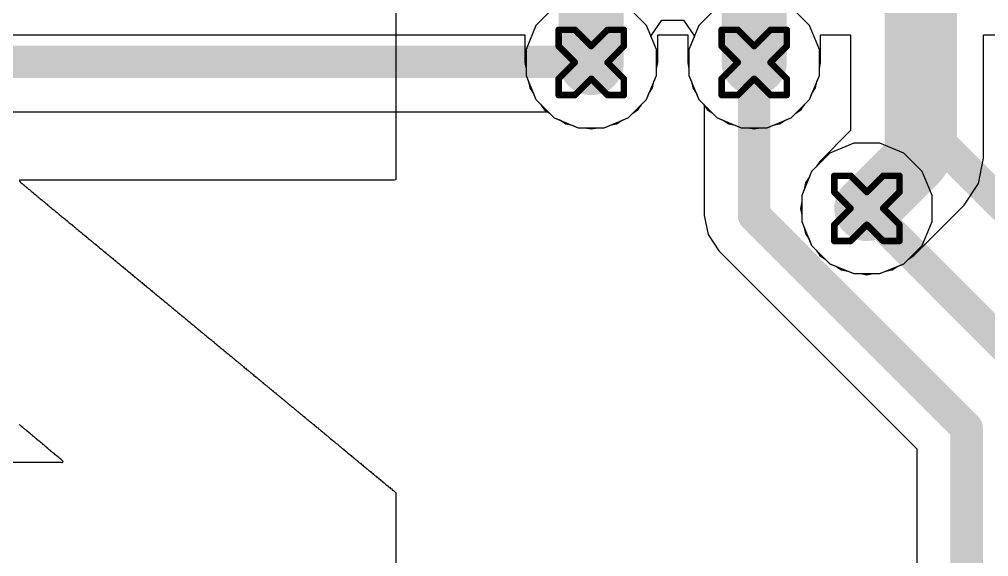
# Model space of a CAD drawing. Header units: inches. Extents: x -13 to 366, y -4 to 120.
# Drawn here: x 18.91 to 26.47, y 31.77 to 35.95 of the extents above; entities that cross this region are included whole.
import ezdxf

# ---------------------------------------------------------------- set-up
doc = ezdxf.new("R2010")
doc.units = ezdxf.units.IN
for name, color, linetype in [('Bottom Layer', 5, 'Continuous'), ('Bottom Overlay', 54, 'Continuous'), ('Drill Drawing', 1, 'Continuous'), ('GND', 16, 'Continuous'), ('POWER', 76, 'Continuous'), ('Top Layer', 1, 'Continuous'), ('Via Holes', 16, 'Continuous')]:
    doc.layers.add(name, color=color, linetype=linetype)

msp = doc.modelspace()

# ---------------------------------------------------------------- hatches: boundary and pattern name
at = {"layer": 'Bottom Layer'}
h = msp.add_hatch(color=5, dxfattribs=at)
edge = h.paths.add_edge_path()
edge.add_arc((23.368, 35.6171), 0.254, 0, 360)
h = msp.add_hatch(color=5, dxfattribs=at)
edge = h.paths.add_edge_path()
edge.add_arc((24.638, 35.6171), 0.254, 0, 360)
h = msp.add_hatch(color=5, dxfattribs=at)
edge = h.paths.add_edge_path()
edge.add_arc((25.5163, 34.4808), 0.254, 0, 360)
at = {"layer": 'GND'}
h = msp.add_hatch(color=16, dxfattribs=at)
edge = h.paths.add_edge_path()
edge.add_arc((23.368, 35.6171), 0.254, 0, 360)
h = msp.add_hatch(color=16, dxfattribs=at)
edge = h.paths.add_edge_path()
edge.add_arc((24.638, 35.6171), 0.254, 0, 360)
h = msp.add_hatch(color=16, dxfattribs=at)
edge = h.paths.add_edge_path()
edge.add_arc((25.5163, 34.4808), 0.254, 0, 360)
at = {"layer": 'POWER'}
h = msp.add_hatch(color=76, dxfattribs=at)
edge = h.paths.add_edge_path()
edge.add_arc((23.368, 35.6171), 0.254, 0, 360)
h = msp.add_hatch(color=76, dxfattribs=at)
edge = h.paths.add_edge_path()
edge.add_arc((24.638, 35.6171), 0.254, 0, 360)
h = msp.add_hatch(color=76, dxfattribs=at)
edge = h.paths.add_edge_path()
edge.add_arc((25.5163, 34.4808), 0.254, 0, 360)
at = {"layer": 'Top Layer'}
h = msp.add_hatch(color=1, dxfattribs=at)
edge = h.paths.add_edge_path()
edge.add_arc((23.368, 35.6171), 0.254, 0, 360)
h = msp.add_hatch(color=1, dxfattribs=at)
edge = h.paths.add_edge_path()
edge.add_arc((24.638, 35.6171), 0.254, 0, 360)
h = msp.add_hatch(color=1, dxfattribs=at)
edge = h.paths.add_edge_path()
edge.add_arc((25.5163, 34.4808), 0.254, 0, 360)
at = {"layer": 'Via Holes'}
h = msp.add_hatch(color=7, dxfattribs=at)
edge = h.paths.add_edge_path()
edge.add_arc((23.368, 35.6171), 0.127, 0, 360)
h = msp.add_hatch(color=7, dxfattribs=at)
edge = h.paths.add_edge_path()
edge.add_arc((24.638, 35.6171), 0.127, 0, 360)
h = msp.add_hatch(color=7, dxfattribs=at)
edge = h.paths.add_edge_path()
edge.add_arc((25.5163, 34.4808), 0.127, 0, 360)

# ---------------------------------------------------------------- linework, layer by layer
at = {"layer": 'Bottom Layer'}
for p, q in [((23.8336, 35.8205), (23.9185, 35.9475)), ((23.9185, 35.9475), (24.0875, 35.9475)), ((24.0875, 35.9475), (24.1724, 35.8205)), ((23.876, 35.7182), (23.8336, 35.8205)), ((24.1724, 35.8205), (24.13, 35.7182)), ((23.876, 35.5161), (23.876, 35.7182)), ((24.13, 35.7182), (24.13, 35.5161)), ((23.7987, 35.3294), (23.876, 35.5161)), ((24.13, 35.5161), (24.2073, 35.3294)), ((23.6558, 35.1865), (23.7987, 35.3294)), ((24.2073, 35.3294), (24.2495, 35.2872)), ((24.2495, 35.2872), (24.2495, 34.4255)), ((18.0668, 35.2335), (23.0332, 35.2335)), ((23.0332, 35.2335), (23.0802, 35.1865)), ((23.0802, 35.1865), (23.267, 35.1091)), ((23.469, 35.1091), (23.6558, 35.1865)), ((23.267, 35.1091), (23.469, 35.1091)), ((24.2495, 34.4255), (24.2791, 34.2769)), ((24.2791, 34.2769), (24.3633, 34.1508)), ((24.3633, 34.1508), (25.9056, 32.6085)), ((25.9056, 32.6085), (25.9056, 26.3985))]:
    msp.add_line(p, q, dxfattribs=at)
at = {"layer": 'Bottom Layer', "const_width": 0.254}
for points in [[(26.0924, 34.9859), (26.0924, 36.084)], [(17.9059, 35.622), (23.3631, 35.622)], [(23.3631, 35.622), (23.368, 35.6171)], [(24.638, 34.4255), (24.638, 35.6171)], [(26.0924, 34.9859), (26.5976, 34.4808)], [(25.5163, 34.4808), (26.7513, 33.2458)], [(24.638, 34.4255), (26.2941, 32.7694)], [(26.2941, 3.0863), (26.2941, 32.7694)]]:
    msp.add_lwpolyline(points, dxfattribs=at)
at = {"layer": 'Bottom Layer', "const_width": 0.127}
for points in [[(23.2996, 35.622, 1), (23.4266, 35.622, 1)], [(23.2996, 35.622, 1), (23.4266, 35.622, 1)], [(23.3045, 35.6171, 1), (23.4315, 35.6171, 1)], [(24.5745, 35.6171, 1), (24.7015, 35.6171, 1)], [(26.0289, 34.9859, 1), (26.1559, 34.9859, 1)], [(26.0289, 34.9859, 1), (26.1559, 34.9859, 1)], [(25.4528, 34.4808, 1), (25.5798, 34.4808, 1)], [(24.5745, 34.4255, 1), (24.7015, 34.4255, 1)], [(24.5745, 34.4255, 1), (24.7015, 34.4255, 1)], [(26.2306, 32.7694, 1), (26.3576, 32.7694, 1)], [(26.2306, 32.7694, 1), (26.3576, 32.7694, 1)]]:
    msp.add_lwpolyline(points, format="xyb", close=True, dxfattribs=at)
at = {"layer": 'Bottom Overlay'}
for p, q in [((21.8462, 36.2202), (21.8449, 34.7064)), ((18.9133, 34.7012), (18.912, 34.6973)), ((18.912, 34.6973), (18.9185, 34.6856)), ((21.8326, 34.7005), (18.9133, 34.7012)), ((18.9185, 34.6856), (18.923, 34.681)), ((18.923, 34.681), (18.9256, 34.6797)), ((18.9256, 34.6797), (18.9328, 34.6739)), ((18.9328, 34.6739), (18.9373, 34.6694)), ((21.8416, 34.7031), (21.8326, 34.7005)), ((21.8449, 34.7064), (21.8416, 34.7031)), ((18.9373, 34.6694), (18.9399, 34.6681)), ((18.9399, 34.6681), (18.9457, 34.6635)), ((18.9457, 34.6635), (18.947, 34.6609)), ((18.947, 34.6609), (18.949, 34.659)), ((18.949, 34.659), (18.9516, 34.6577)), ((18.9516, 34.6577), (18.9613, 34.6505)), ((18.9613, 34.6505), (18.9626, 34.6479)), ((18.9626, 34.6479), (18.9704, 34.6427)), ((18.9704, 34.6427), (18.9749, 34.6395)), ((18.9749, 34.6395), (18.9827, 34.6317)), ((18.9827, 34.6317), (18.9892, 34.6278)), ((18.9892, 34.6278), (18.997, 34.62)), ((18.997, 34.62), (18.9996, 34.6187)), ((18.9996, 34.6187), (19.0068, 34.6129)), ((19.0068, 34.6129), (19.0126, 34.607)), ((19.0126, 34.607), (19.0152, 34.6057)), ((19.0152, 34.6057), (19.021, 34.6012)), ((19.021, 34.6012), (19.0223, 34.5986)), ((19.0223, 34.5986), (19.0243, 34.5967)), ((19.0243, 34.5967), (19.0269, 34.5954)), ((19.0269, 34.5954), (19.0386, 34.5863)), ((19.0386, 34.5863), (19.0425, 34.5824)), ((19.0425, 34.5824), (19.0451, 34.5811)), ((19.0451, 34.5811), (19.0522, 34.5752)), ((19.0522, 34.5752), (19.0567, 34.5707)), ((19.0567, 34.5707), (19.0593, 34.5694)), ((19.0593, 34.5694), (19.0665, 34.5635)), ((19.0665, 34.5635), (19.0723, 34.5577)), ((19.0723, 34.5577), (19.0749, 34.5564)), ((19.0749, 34.5564), (19.0821, 34.5506)), ((19.0821, 34.5506), (19.0879, 34.5447)), ((19.0879, 34.5447), (19.0905, 34.5434)), ((19.0905, 34.5434), (19.0976, 34.5376)), ((19.0976, 34.5376), (19.0983, 34.5356)), ((19.0983, 34.5356), (19.1009, 34.5343)), ((19.1009, 34.5343), (19.1035, 34.5317)), ((19.1035, 34.5317), (19.1061, 34.5304)), ((19.1061, 34.5304), (19.1132, 34.5246)), ((19.1132, 34.5246), (19.1178, 34.5201)), ((19.1178, 34.5201), (19.1204, 34.5188)), ((19.1204, 34.5188), (19.1288, 34.5129)), ((19.1288, 34.5129), (19.1301, 34.5103)), ((19.1301, 34.5103), (19.132, 34.5084)), ((19.132, 34.5084), (19.1346, 34.5071)), ((19.1346, 34.5071), (19.1418, 34.5012)), ((19.1418, 34.5012), (19.1476, 34.4954)), ((19.1476, 34.4954), (19.1502, 34.4941)), ((19.1502, 34.4941), (19.1574, 34.4882)), ((19.1574, 34.4882), (19.1632, 34.4824)), ((19.1632, 34.4824), (19.1658, 34.4811)), ((19.1658, 34.4811), (19.1729, 34.4753)), ((19.1729, 34.4753), (19.1775, 34.4707)), ((19.1775, 34.4707), (19.1801, 34.4694)), ((19.1801, 34.4694), (19.1872, 34.4636)), ((19.1872, 34.4636), (19.1918, 34.459)), ((19.1918, 34.459), (19.1944, 34.4577)), ((19.1944, 34.4577), (19.2054, 34.4493)), ((19.2054, 34.4493), (19.206, 34.4473)), ((19.206, 34.4473), (19.2086, 34.446)), ((19.2086, 34.446), (19.2112, 34.4434)), ((19.2112, 34.4434), (19.2138, 34.4422)), ((19.2138, 34.4422), (19.2229, 34.4331)), ((19.2229, 34.4331), (19.2255, 34.4318)), ((19.2255, 34.4318), (19.2327, 34.4259)), ((19.2327, 34.4259), (19.2385, 34.4201)), ((19.2385, 34.4201), (19.2411, 34.4188)), ((19.2411, 34.4188), (19.2482, 34.4129)), ((19.2482, 34.4129), (19.2528, 34.4084)), ((19.2528, 34.4084), (19.2554, 34.4071)), ((19.2554, 34.4071), (19.2625, 34.4013)), ((19.2625, 34.4013), (19.2651, 34.4)), ((19.2651, 34.4), (19.2658, 34.398)), ((19.2658, 34.398), (19.2684, 34.3967)), ((19.2684, 34.3967), (19.271, 34.3941)), ((19.271, 34.3941), (19.2736, 34.3928)), ((19.2736, 34.3928), (19.2807, 34.387)), ((19.2807, 34.387), (19.2865, 34.3811)), ((19.2865, 34.3811), (19.2891, 34.3798)), ((19.2891, 34.3798), (19.2982, 34.3707)), ((19.2982, 34.3707), (19.3008, 34.3694)), ((19.3008, 34.3694), (19.308, 34.3636)), ((19.308, 34.3636), (19.3125, 34.3591)), ((19.3125, 34.3591), (19.3151, 34.3578)), ((19.3151, 34.3578), (19.3222, 34.3519)), ((19.3222, 34.3519), (19.3281, 34.3461)), ((19.3281, 34.3461), (19.3307, 34.3448)), ((19.3307, 34.3448), (19.3424, 34.3357)), ((19.3424, 34.3357), (19.3463, 34.3318)), ((19.3463, 34.3318), (19.3528, 34.3279)), ((19.3528, 34.3279), (19.3605, 34.3201)), ((19.3605, 34.3201), (19.3631, 34.3188)), ((19.3631, 34.3188), (19.3735, 34.3084)), ((19.3735, 34.3084), (19.38, 34.3045)), ((19.38, 34.3045), (19.3878, 34.2967)), ((19.3878, 34.2967), (19.3904, 34.2954)), ((19.3904, 34.2954), (19.3975, 34.2896)), ((19.3975, 34.2896), (19.4021, 34.2851)), ((19.4021, 34.2851), (19.4047, 34.2838)), ((19.4047, 34.2838), (19.4164, 34.2747)), ((19.4164, 34.2747), (19.4203, 34.2708)), ((19.4203, 34.2708), (19.4229, 34.2695)), ((19.4229, 34.2695), (19.43, 34.2636)), ((19.43, 34.2636), (19.4358, 34.2578)), ((19.4358, 34.2578), (19.4384, 34.2565)), ((19.4384, 34.2565), (19.441, 34.2539)), ((19.441, 34.2539), (19.443, 34.2532)), ((19.443, 34.2532), (19.4443, 34.2506)), ((19.4443, 34.2506), (19.4488, 34.2461)), ((19.4488, 34.2461), (19.4553, 34.2422)), ((19.4553, 34.2422), (19.4631, 34.2344)), ((19.4631, 34.2344), (19.4657, 34.2331)), ((19.4657, 34.2331), (19.4774, 34.224)), ((19.4774, 34.224), (19.4813, 34.2201)), ((19.4813, 34.2201), (19.4878, 34.2162)), ((19.4878, 34.2162), (19.4956, 34.2085)), ((19.4956, 34.2085), (19.4982, 34.2072)), ((19.4982, 34.2072), (19.5053, 34.2013)), ((19.5053, 34.2013), (19.5112, 34.1955)), ((19.5112, 34.1955), (19.5137, 34.1942)), ((19.5137, 34.1942), (19.5183, 34.1909)), ((19.5183, 34.1909), (19.5196, 34.1883)), ((19.5196, 34.1883), (19.5228, 34.1851)), ((19.5228, 34.1851), (19.5254, 34.1838)), ((19.5254, 34.1838), (19.5326, 34.1779)), ((19.5326, 34.1779), (19.5371, 34.1734)), ((19.5371, 34.1734), (19.5397, 34.1721)), ((19.5397, 34.1721), (19.5514, 34.163)), ((19.5514, 34.163), (19.5566, 34.1578)), ((19.5566, 34.1578), (19.5631, 34.1539)), ((19.5631, 34.1539), (19.5709, 34.1461)), ((19.5709, 34.1461), (19.5735, 34.1448)), ((19.5735, 34.1448), (19.5806, 34.139)), ((19.5806, 34.139), (19.5865, 34.1331)), ((19.5865, 34.1331), (19.5891, 34.1319)), ((19.5891, 34.1319), (19.5981, 34.1228)), ((19.5981, 34.1228), (19.6007, 34.1215)), ((19.6007, 34.1215), (19.6124, 34.1124)), ((19.6124, 34.1124), (19.6163, 34.1085)), ((19.6163, 34.1085), (19.6189, 34.1072)), ((19.6189, 34.1072), (19.6261, 34.1013)), ((19.6261, 34.1013), (19.6306, 34.0968)), ((19.6306, 34.0968), (19.6332, 34.0955)), ((19.6332, 34.0955), (19.6403, 34.0897)), ((19.6403, 34.0897), (19.6462, 34.0838)), ((19.6462, 34.0838), (19.6488, 34.0825)), ((19.6488, 34.0825), (19.6559, 34.0767)), ((19.6559, 34.0767), (19.6618, 34.0708)), ((19.6618, 34.0708), (19.6644, 34.0695)), ((19.6644, 34.0695), (19.667, 34.0669)), ((19.667, 34.0669), (19.6695, 34.0656)), ((19.6695, 34.0656), (19.6721, 34.0617)), ((19.6721, 34.0617), (19.6747, 34.0604)), ((19.6747, 34.0604), (19.6773, 34.0578)), ((19.6773, 34.0578), (19.6799, 34.0566)), ((19.6799, 34.0566), (19.6871, 34.0507)), ((19.6871, 34.0507), (19.6916, 34.0462)), ((19.6916, 34.0462), (19.6942, 34.0449)), ((19.6942, 34.0449), (19.7014, 34.039)), ((19.7014, 34.039), (19.7059, 34.0345)), ((19.7059, 34.0345), (19.7085, 34.0332)), ((19.7085, 34.0332), (19.7156, 34.0273)), ((19.7156, 34.0273), (19.7215, 34.0215)), ((19.7215, 34.0215), (19.7241, 34.0202)), ((19.7241, 34.0202), (19.7312, 34.0144)), ((19.7312, 34.0144), (19.7371, 34.0085)), ((19.7371, 34.0085), (19.7397, 34.0072)), ((19.7397, 34.0072), (19.7468, 34.0014)), ((19.7468, 34.0014), (19.7513, 33.9968)), ((19.7513, 33.9968), (19.7539, 33.9955)), ((19.7539, 33.9955), (19.7611, 33.9897)), ((19.7611, 33.9897), (19.7656, 33.9851)), ((19.7656, 33.9851), (19.7682, 33.9838)), ((19.7682, 33.9838), (19.7754, 33.978)), ((19.7754, 33.978), (19.7812, 33.9722)), ((19.7812, 33.9722), (19.7838, 33.9709)), ((19.7838, 33.9709), (19.7909, 33.965)), ((19.7909, 33.965), (19.7968, 33.9592)), ((19.7968, 33.9592), (19.7994, 33.9579)), ((19.7994, 33.9579), (19.8065, 33.952)), ((19.8065, 33.952), (19.8124, 33.9462)), ((19.8124, 33.9462), (19.815, 33.9449)), ((19.815, 33.9449), (19.8221, 33.9391)), ((19.8221, 33.9391), (19.8266, 33.9345)), ((19.8266, 33.9345), (19.8292, 33.9332)), ((19.8292, 33.9332), (19.8377, 33.9274)), ((19.8377, 33.9274), (19.839, 33.9248)), ((19.839, 33.9248), (19.8435, 33.9215)), ((19.8435, 33.9215), (19.8533, 33.9144)), ((19.8533, 33.9144), (19.8546, 33.9118)), ((19.8546, 33.9118), (19.8565, 33.9098)), ((19.8565, 33.9098), (19.8591, 33.9085)), ((19.8591, 33.9085), (19.8662, 33.9027)), ((19.8662, 33.9027), (19.8721, 33.8969)), ((19.8721, 33.8969), (19.8747, 33.8956)), ((19.8747, 33.8956), (19.8818, 33.8897)), ((19.8818, 33.8897), (19.8877, 33.8839)), ((19.8877, 33.8839), (19.8942, 33.88)), ((19.8942, 33.88), (19.9006, 33.8735)), ((19.9006, 33.8735), (19.9032, 33.8722)), ((19.9032, 33.8722), (19.9058, 33.8696)), ((19.9058, 33.8696), (19.9084, 33.8683)), ((19.9084, 33.8683), (19.9156, 33.8625)), ((19.9156, 33.8625), (19.9201, 33.8579)), ((19.9201, 33.8579), (19.9227, 33.8566)), ((19.9227, 33.8566), (19.9286, 33.8521)), ((19.9286, 33.8521), (19.9299, 33.8495)), ((19.9299, 33.8495), (19.9344, 33.8462)), ((19.9344, 33.8462), (19.9415, 33.8404)), ((19.9415, 33.8404), (19.9474, 33.8345)), ((19.9474, 33.8345), (19.95, 33.8332)), ((19.95, 33.8332), (19.9571, 33.8274)), ((19.9571, 33.8274), (19.9617, 33.8229)), ((19.9617, 33.8229), (19.9643, 33.8216)), ((19.9643, 33.8216), (19.9714, 33.8157)), ((19.9714, 33.8157), (19.976, 33.8112)), ((19.976, 33.8112), (19.9785, 33.8099)), ((19.9785, 33.8099), (19.9902, 33.8008)), ((19.9902, 33.8008), (19.9954, 33.7956)), ((19.9954, 33.7956), (20.0019, 33.7917)), ((20.0019, 33.7917), (20.0052, 33.7884)), ((20.0052, 33.7884), (20.0058, 33.7865)), ((20.0058, 33.7865), (20.0084, 33.7852)), ((20.0084, 33.7852), (20.0156, 33.7794)), ((20.0156, 33.7794), (20.0227, 33.7722)), ((20.0227, 33.7722), (20.0292, 33.7683)), ((20.0292, 33.7683), (20.037, 33.7605)), ((20.037, 33.7605), (20.0396, 33.7592)), ((20.0396, 33.7592), (20.0513, 33.7501)), ((20.0513, 33.7501), (20.0551, 33.7463)), ((20.0551, 33.7463), (20.0577, 33.745)), ((20.0577, 33.745), (20.0649, 33.7391)), ((20.0649, 33.7391), (20.0694, 33.7346)), ((20.0694, 33.7346), (20.072, 33.7333)), ((20.072, 33.7333), (20.0792, 33.7274)), ((20.0792, 33.7274), (20.0805, 33.7248)), ((20.0805, 33.7248), (20.0883, 33.7196)), ((20.0883, 33.7196), (20.0967, 33.7112)), ((20.0967, 33.7112), (20.0993, 33.7099)), ((20.0993, 33.7099), (20.1064, 33.7041)), ((20.1064, 33.7041), (20.1123, 33.6982)), ((20.1123, 33.6982), (20.1149, 33.6969)), ((20.1149, 33.6969), (20.124, 33.6904)), ((20.124, 33.6904), (20.1305, 33.6839)), ((20.1305, 33.6839), (20.1369, 33.68)), ((20.1369, 33.68), (20.1447, 33.6722)), ((20.1447, 33.6722), (20.1473, 33.6709)), ((20.1473, 33.6709), (20.1545, 33.6651)), ((20.1545, 33.6651), (20.1564, 33.6619)), ((20.1564, 33.6619), (20.159, 33.6606)), ((20.159, 33.6606), (20.1662, 33.6547)), ((20.1662, 33.6547), (20.172, 33.6489)), ((20.172, 33.6489), (20.1746, 33.6476)), ((20.1746, 33.6476), (20.1863, 33.6385)), ((20.1863, 33.6385), (20.1902, 33.6346)), ((20.1902, 33.6346), (20.1928, 33.6333)), ((20.1928, 33.6333), (20.1999, 33.6275)), ((20.1999, 33.6275), (20.2045, 33.6229)), ((20.2045, 33.6229), (20.2071, 33.6216)), ((20.2071, 33.6216), (20.2142, 33.6158)), ((20.2142, 33.6158), (20.22, 33.6099)), ((20.22, 33.6099), (20.2226, 33.6086)), ((20.2226, 33.6086), (20.2298, 33.6028)), ((20.2298, 33.6028), (20.2311, 33.6002)), ((20.2311, 33.6002), (20.2389, 33.595)), ((20.2389, 33.595), (20.2473, 33.5866)), ((20.2473, 33.5866), (20.2499, 33.5853)), ((20.2499, 33.5853), (20.2616, 33.5762)), ((20.2616, 33.5762), (20.2655, 33.5723)), ((20.2655, 33.5723), (20.272, 33.5684)), ((20.272, 33.5684), (20.2798, 33.5606)), ((20.2798, 33.5606), (20.2824, 33.5593)), ((20.2824, 33.5593), (20.2895, 33.5535)), ((20.2895, 33.5535), (20.2953, 33.5476)), ((20.2953, 33.5476), (20.2979, 33.5463)), ((20.2979, 33.5463), (20.3051, 33.5405)), ((20.3051, 33.5405), (20.3064, 33.5379)), ((20.3064, 33.5379), (20.3181, 33.5301)), ((20.3181, 33.5301), (20.3194, 33.5275)), ((20.3194, 33.5275), (20.3213, 33.5255)), ((20.3213, 33.5255), (20.3239, 33.5242)), ((20.3239, 33.5242), (20.3356, 33.5152)), ((20.3356, 33.5152), (20.3408, 33.51)), ((20.3408, 33.51), (20.3473, 33.5061)), ((20.3473, 33.5061), (20.3551, 33.4983)), ((20.3551, 33.4983), (20.3577, 33.497)), ((20.3577, 33.497), (20.3648, 33.4911)), ((20.3648, 33.4911), (20.3706, 33.4853)), ((20.3706, 33.4853), (20.3732, 33.484)), ((20.3732, 33.484), (20.3804, 33.4781)), ((20.3804, 33.4781), (20.381, 33.4762)), ((20.381, 33.4762), (20.3836, 33.4749)), ((20.3836, 33.4749), (20.3862, 33.4723)), ((20.3862, 33.4723), (20.3888, 33.471)), ((20.3888, 33.471), (20.396, 33.4652)), ((20.396, 33.4652), (20.4005, 33.4606)), ((20.4005, 33.4606), (20.4031, 33.4593)), ((20.4031, 33.4593), (20.4102, 33.4535)), ((20.4102, 33.4535), (20.4148, 33.4489)), ((20.4148, 33.4489), (20.4174, 33.4476)), ((20.4174, 33.4476), (20.4258, 33.4418)), ((20.4258, 33.4418), (20.4271, 33.4392)), ((20.4271, 33.4392), (20.4304, 33.436)), ((20.4304, 33.436), (20.433, 33.4347)), ((20.433, 33.4347), (20.4401, 33.4288)), ((20.4401, 33.4288), (20.4459, 33.423)), ((20.4459, 33.423), (20.4485, 33.4217)), ((20.4485, 33.4217), (20.4557, 33.4158)), ((20.4557, 33.4158), (20.4615, 33.41)), ((20.4615, 33.41), (20.468, 33.4061)), ((20.468, 33.4061), (20.4745, 33.3996)), ((20.4745, 33.3996), (20.4771, 33.3983)), ((20.4771, 33.3983), (20.4868, 33.3912)), ((20.4868, 33.3912), (20.4881, 33.3886)), ((20.4881, 33.3886), (20.4927, 33.3853)), ((20.4927, 33.3853), (20.5011, 33.3795)), ((20.5011, 33.3795), (20.5024, 33.3769)), ((20.5024, 33.3769), (20.5057, 33.3736)), ((20.5057, 33.3736), (20.5083, 33.3723)), ((20.5083, 33.3723), (20.5154, 33.3665)), ((20.5154, 33.3665), (20.5212, 33.3606)), ((20.5212, 33.3606), (20.5238, 33.3594)), ((20.5238, 33.3594), (20.531, 33.3535)), ((20.531, 33.3535), (20.5355, 33.349)), ((20.5355, 33.349), (20.5381, 33.3477)), ((20.5381, 33.3477), (20.5453, 33.3418)), ((20.5453, 33.3418), (20.5498, 33.3373)), ((20.5498, 33.3373), (20.5524, 33.336)), ((20.5524, 33.336), (20.5641, 33.3269)), ((20.5641, 33.3269), (20.5693, 33.3217)), ((20.5693, 33.3217), (20.5719, 33.3204)), ((20.5719, 33.3204), (20.5764, 33.3172)), ((20.5764, 33.3172), (20.5777, 33.3146)), ((20.5777, 33.3146), (20.5797, 33.3126)), ((20.5797, 33.3126), (20.5823, 33.3113)), ((20.5823, 33.3113), (20.5894, 33.3055)), ((20.5894, 33.3055), (20.5966, 33.2983)), ((20.5966, 33.2983), (20.603, 33.2944)), ((20.603, 33.2944), (20.6108, 33.2866)), ((20.6108, 33.2866), (20.6134, 33.2853)), ((20.6134, 33.2853), (20.6206, 33.2795)), ((20.6206, 33.2795), (20.6238, 33.2763)), ((20.6238, 33.2763), (20.6264, 33.275)), ((20.6264, 33.275), (20.6271, 33.2743)), ((20.6271, 33.2743), (20.629, 33.2724)), ((20.629, 33.2724), (20.6316, 33.2711)), ((20.6316, 33.2711), (20.6387, 33.2652)), ((20.6387, 33.2652), (20.6433, 33.2607)), ((20.6433, 33.2607), (20.6459, 33.2594)), ((20.6459, 33.2594), (20.6517, 33.2548)), ((20.6517, 33.2548), (20.653, 33.2522)), ((20.653, 33.2522), (20.655, 33.2503)), ((20.655, 33.2503), (20.6576, 33.249)), ((20.6576, 33.249), (20.6647, 33.2432)), ((20.6647, 33.2432), (20.6706, 33.2373)), ((20.6706, 33.2373), (20.6732, 33.236)), ((20.6732, 33.236), (20.6803, 33.2302)), ((20.6803, 33.2302), (20.6861, 33.2243)), ((20.6861, 33.2243), (20.6887, 33.223)), ((20.6887, 33.223), (20.7004, 33.2139)), ((20.7004, 33.2139), (20.7043, 33.21)), ((20.7043, 33.21), (20.7108, 33.2061)), ((20.7108, 33.2061), (20.7186, 33.1984)), ((20.7186, 33.1984), (20.7212, 33.1971)), ((20.7212, 33.1971), (20.727, 33.1925)), ((20.727, 33.1925), (20.7283, 33.1899)), ((20.7283, 33.1899), (20.7303, 33.188)), ((20.7303, 33.188), (20.7329, 33.1867)), ((20.7329, 33.1867), (20.74, 33.1808)), ((20.74, 33.1808), (20.7459, 33.175)), ((20.7459, 33.175), (20.7485, 33.1737)), ((20.7485, 33.1737), (20.7556, 33.1678)), ((20.7556, 33.1678), (20.7588, 33.1646)), ((20.7588, 33.1646), (20.7614, 33.1633)), ((20.7614, 33.1633), (20.764, 33.1607)), ((20.764, 33.1607), (20.7666, 33.1594)), ((20.7666, 33.1594), (20.7738, 33.1536)), ((20.7738, 33.1536), (20.7783, 33.149)), ((20.7783, 33.149), (20.7809, 33.1477)), ((20.7809, 33.1477), (20.7881, 33.1419)), ((20.7881, 33.1419), (20.7939, 33.136)), ((20.7939, 33.136), (20.7965, 33.1347)), ((20.7965, 33.1347), (20.8023, 33.1302)), ((20.8023, 33.1302), (20.8036, 33.1276)), ((20.8036, 33.1276), (20.8056, 33.1257)), ((20.8056, 33.1257), (20.8082, 33.1244)), ((20.8082, 33.1244), (20.8153, 33.1185)), ((20.8153, 33.1185), (20.8199, 33.114)), ((20.8199, 33.114), (20.8225, 33.1127)), ((20.8225, 33.1127), (20.8251, 33.1101)), ((20.8251, 33.1101), (20.8276, 33.1088)), ((20.8276, 33.1088), (20.8348, 33.1029)), ((20.8348, 33.1029), (20.8393, 33.0984)), ((20.8393, 33.0984), (20.8458, 33.0945)), ((20.8458, 33.0945), (20.8536, 33.0867)), ((20.8536, 33.0867), (20.8562, 33.0854)), ((20.8562, 33.0854), (20.8634, 33.0796)), ((20.8634, 33.0796), (20.8692, 33.0737)), ((20.8692, 33.0737), (20.8718, 33.0724)), ((20.8718, 33.0724), (20.8776, 33.0679)), ((20.8776, 33.0679), (20.8789, 33.0653)), ((20.8789, 33.0653), (20.8809, 33.0633)), ((20.8809, 33.0633), (20.8835, 33.062)), ((20.8835, 33.062), (20.8906, 33.0562)), ((20.8906, 33.0562), (20.8952, 33.0516)), ((20.8952, 33.0516), (20.8978, 33.0504)), ((20.8978, 33.0504), (20.9004, 33.0478)), ((20.9004, 33.0478), (20.9068, 33.0439)), ((20.9068, 33.0439), (20.9133, 33.0374)), ((20.9133, 33.0374), (20.9159, 33.0361)), ((20.9159, 33.0361), (20.9231, 33.0302)), ((20.9231, 33.0302), (20.9289, 33.0244)), ((20.9289, 33.0244), (20.9315, 33.0231)), ((20.9315, 33.0231), (20.9387, 33.0172)), ((20.9387, 33.0172), (20.9445, 33.0114)), ((20.9445, 33.0114), (20.9471, 33.0101)), ((20.9471, 33.0101), (20.9529, 33.0056)), ((20.9529, 33.0056), (20.9542, 33.003)), ((20.9542, 33.003), (20.9562, 33.001)), ((20.9562, 33.001), (20.9588, 32.9997)), ((20.9588, 32.9997), (20.9685, 32.9926)), ((20.9685, 32.9926), (20.9692, 32.9906)), ((20.9692, 32.9906), (20.9718, 32.9893)), ((20.9718, 32.9893), (20.9744, 32.9867)), ((20.9744, 32.9867), (20.977, 32.9854)), ((20.977, 32.9854), (20.9841, 32.9796)), ((20.9841, 32.9796), (20.9886, 32.975)), ((20.9886, 32.975), (20.9912, 32.9737)), ((20.9912, 32.9737), (20.9984, 32.9679)), ((20.9984, 32.9679), (21.0042, 32.9621)), ((21.0042, 32.9621), (21.0068, 32.9608)), ((21.0068, 32.9608), (21.014, 32.9549)), ((21.014, 32.9549), (21.0198, 32.9491)), ((21.0198, 32.9491), (21.0224, 32.9478)), ((21.0224, 32.9478), (21.0282, 32.9432)), ((21.0282, 32.9432), (21.0295, 32.9406)), ((21.0295, 32.9406), (21.0393, 32.9335)), ((21.0393, 32.9335), (21.0419, 32.9322)), ((21.0419, 32.9322), (21.0497, 32.9244)), ((21.0497, 32.9244), (21.0594, 32.9186)), ((21.0594, 32.9186), (21.0607, 32.916)), ((21.0607, 32.916), (21.0639, 32.9127)), ((21.0639, 32.9127), (21.0665, 32.9114)), ((21.0665, 32.9114), (21.0737, 32.9056)), ((21.0737, 32.9056), (21.0795, 32.8997)), ((21.0795, 32.8997), (21.0821, 32.8984)), ((21.0821, 32.8984), (21.0893, 32.8926)), ((21.0893, 32.8926), (21.0951, 32.8868)), ((21.0951, 32.8868), (21.0977, 32.8855)), ((21.0977, 32.8855), (21.1048, 32.8796)), ((21.1048, 32.8796), (21.1094, 32.8751)), ((21.1094, 32.8751), (21.112, 32.8738)), ((21.112, 32.8738), (21.1191, 32.8679)), ((21.1191, 32.8679), (21.1237, 32.8634)), ((21.1237, 32.8634), (21.1263, 32.8621)), ((21.1263, 32.8621), (21.136, 32.855)), ((18.9159, 32.7926), (18.9113, 32.7972)), ((18.923, 32.7868), (18.9159, 32.7926)), ((18.9256, 32.7855), (18.923, 32.7868)), ((18.9315, 32.7796), (18.9256, 32.7855)), ((21.136, 32.855), (21.1373, 32.8524)), ((21.1373, 32.8524), (21.1418, 32.8491)), ((21.1418, 32.8491), (21.149, 32.8433)), ((21.149, 32.8433), (21.1548, 32.8374)), ((21.1548, 32.8374), (21.1574, 32.8361)), ((21.1574, 32.8361), (21.1646, 32.8303)), ((21.1646, 32.8303), (21.1704, 32.8244)), ((21.1704, 32.8244), (21.173, 32.8231)), ((21.173, 32.8231), (21.1801, 32.8173)), ((21.1801, 32.8173), (21.1847, 32.8128)), ((21.1847, 32.8128), (21.1873, 32.8115)), ((21.1873, 32.8115), (21.1944, 32.8056)), ((21.1944, 32.8056), (21.1977, 32.8024)), ((21.1977, 32.8024), (21.2003, 32.8011)), ((21.2003, 32.8011), (21.2029, 32.7985)), ((21.2029, 32.7985), (21.2055, 32.7972)), ((21.2055, 32.7972), (21.2126, 32.7913)), ((21.2126, 32.7913), (21.2133, 32.7894)), ((21.2133, 32.7894), (21.2158, 32.7881)), ((21.2158, 32.7881), (21.2243, 32.7822)), ((21.2243, 32.7822), (21.2256, 32.7796)), ((18.9386, 32.7738), (18.9315, 32.7796)), ((18.9412, 32.7725), (18.9386, 32.7738)), ((18.9444, 32.7693), (18.9412, 32.7725)), ((18.9457, 32.7667), (18.9444, 32.7693)), ((18.9503, 32.7634), (18.9457, 32.7667)), ((18.9529, 32.7621), (18.9503, 32.7634)), ((18.9587, 32.7563), (18.9529, 32.7621)), ((18.9659, 32.7504), (18.9587, 32.7563)), ((18.9685, 32.7491), (18.9659, 32.7504)), ((18.9723, 32.7452), (18.9685, 32.7491)), ((18.984, 32.7362), (18.9723, 32.7452)), ((18.9866, 32.7349), (18.984, 32.7362)), ((18.9912, 32.7303), (18.9866, 32.7349)), ((18.9983, 32.7245), (18.9912, 32.7303)), ((19.0009, 32.7232), (18.9983, 32.7245)), ((19.0068, 32.7173), (19.0009, 32.7232)), ((19.0139, 32.7115), (19.0068, 32.7173)), ((19.0165, 32.7102), (19.0139, 32.7115)), ((19.0184, 32.7082), (19.0165, 32.7102)), ((19.0197, 32.7056), (19.0184, 32.7082)), ((21.2256, 32.7796), (21.2301, 32.7751)), ((21.2301, 32.7751), (21.2366, 32.7712)), ((21.2366, 32.7712), (21.2457, 32.7621)), ((21.2457, 32.7621), (21.2522, 32.7582)), ((21.2522, 32.7582), (21.26, 32.7504)), ((21.26, 32.7504), (21.2626, 32.7491)), ((21.2626, 32.7491), (21.2743, 32.7401)), ((21.2743, 32.7401), (21.2782, 32.7362)), ((21.2782, 32.7362), (21.2847, 32.7323)), ((21.2847, 32.7323), (21.2879, 32.729)), ((21.2879, 32.729), (21.2886, 32.7271)), ((21.2886, 32.7271), (21.2912, 32.7258)), ((21.2912, 32.7258), (21.2996, 32.7199)), ((21.2996, 32.7199), (21.3009, 32.7173)), ((21.3009, 32.7173), (21.3054, 32.7128)), ((21.3054, 32.7128), (21.3119, 32.7089)), ((21.3119, 32.7089), (21.3197, 32.7011)), ((19.0256, 32.7011), (19.0197, 32.7056)), ((19.0282, 32.6998), (19.0256, 32.7011)), ((19.034, 32.694), (19.0282, 32.6998)), ((19.0412, 32.6881), (19.034, 32.694)), ((19.0438, 32.6868), (19.0412, 32.6881)), ((19.0477, 32.6829), (19.0438, 32.6868)), ((19.0593, 32.6738), (19.0477, 32.6829)), ((19.0619, 32.6725), (19.0593, 32.6738)), ((19.0665, 32.668), (19.0619, 32.6725)), ((19.0736, 32.6622), (19.0665, 32.668)), ((19.0762, 32.6609), (19.0736, 32.6622)), ((19.0821, 32.655), (19.0762, 32.6609)), ((19.0892, 32.6492), (19.0821, 32.655)), ((19.0937, 32.6459), (19.0892, 32.6492)), ((19.095, 32.6433), (19.0937, 32.6459)), ((19.1009, 32.6388), (19.095, 32.6433)), ((19.1035, 32.6375), (19.1009, 32.6388)), ((19.1093, 32.6316), (19.1035, 32.6375)), ((19.1165, 32.6258), (19.1093, 32.6316)), ((21.3197, 32.7011), (21.3223, 32.6998)), ((21.3223, 32.6998), (21.3295, 32.694)), ((21.3295, 32.694), (21.334, 32.6894)), ((21.334, 32.6894), (21.3366, 32.6881)), ((21.3366, 32.6881), (21.3483, 32.679)), ((21.3483, 32.679), (21.3522, 32.6751)), ((21.3522, 32.6751), (21.3548, 32.6738)), ((21.3548, 32.6738), (21.3619, 32.668)), ((21.3619, 32.668), (21.3678, 32.6622)), ((21.3678, 32.6622), (21.3703, 32.6609)), ((21.3703, 32.6609), (21.3807, 32.6505)), ((21.3807, 32.6505), (21.3872, 32.6466)), ((21.3872, 32.6466), (21.395, 32.6388)), ((21.395, 32.6388), (21.3976, 32.6375)), ((21.3976, 32.6375), (21.4093, 32.6284)), ((19.1191, 32.6245), (19.1165, 32.6258)), ((19.123, 32.6206), (19.1191, 32.6245)), ((19.1346, 32.6115), (19.123, 32.6206)), ((19.1372, 32.6102), (19.1346, 32.6115)), ((19.145, 32.6024), (19.1372, 32.6102)), ((19.1515, 32.5985), (19.145, 32.6024)), ((19.1606, 32.5894), (19.1515, 32.5985)), ((19.1632, 32.5881), (19.1606, 32.5894)), ((19.1723, 32.5791), (19.1632, 32.5881)), ((19.1788, 32.5752), (19.1723, 32.5791)), ((19.1846, 32.5693), (19.1788, 32.5752)), ((19.1918, 32.5635), (19.1846, 32.5693)), ((19.1944, 32.5622), (19.1918, 32.5635)), ((19.1983, 32.5583), (19.1944, 32.5622)), ((19.2099, 32.5492), (19.1983, 32.5583)), ((21.4093, 32.6284), (21.4132, 32.6245)), ((21.4132, 32.6245), (21.4158, 32.6232)), ((21.4158, 32.6232), (21.4229, 32.6174)), ((21.4229, 32.6174), (21.4275, 32.6128)), ((21.4275, 32.6128), (21.4301, 32.6115)), ((21.4301, 32.6115), (21.4372, 32.6057)), ((21.4372, 32.6057), (21.4431, 32.5998)), ((21.4431, 32.5998), (21.4457, 32.5985)), ((21.4457, 32.5985), (21.4482, 32.5959)), ((21.4482, 32.5959), (21.4502, 32.5953)), ((21.4502, 32.5953), (21.4515, 32.5927)), ((21.4515, 32.5927), (21.4547, 32.5894)), ((21.4547, 32.5894), (21.4573, 32.5881)), ((21.4573, 32.5881), (21.4645, 32.5823)), ((21.4645, 32.5823), (21.469, 32.5778)), ((21.469, 32.5778), (21.4716, 32.5765)), ((21.4716, 32.5765), (21.4833, 32.5674)), ((21.4833, 32.5674), (21.4872, 32.5635)), ((21.4872, 32.5635), (21.4898, 32.5622)), ((21.4898, 32.5622), (21.4969, 32.5563)), ((21.4969, 32.5563), (21.5028, 32.5505)), ((16.3426, 32.5044), (19.2385, 32.5051)), ((19.2125, 32.5479), (19.2099, 32.5492)), ((19.2184, 32.5421), (19.2125, 32.5479)), ((19.2255, 32.5362), (19.2184, 32.5421)), ((19.2281, 32.5349), (19.2255, 32.5362)), ((19.2346, 32.5284), (19.2281, 32.5349)), ((19.2411, 32.5245), (19.2346, 32.5284)), ((19.2385, 32.5051), (19.2424, 32.5038)), ((19.2456, 32.5187), (19.2411, 32.5245)), ((19.2424, 32.5038), (19.2482, 32.5031)), ((19.2469, 32.5161), (19.2456, 32.5187)), ((19.2508, 32.5122), (19.2469, 32.5161)), ((19.2482, 32.5031), (19.2521, 32.5044)), ((19.2521, 32.5044), (19.2508, 32.5122)), ((21.5028, 32.5505), (21.5054, 32.5492)), ((21.5054, 32.5492), (21.5125, 32.5434)), ((21.5125, 32.5434), (21.5184, 32.5375)), ((21.5184, 32.5375), (21.521, 32.5362)), ((21.521, 32.5362), (21.53, 32.5271)), ((21.53, 32.5271), (21.5326, 32.5258)), ((21.5326, 32.5258), (21.5398, 32.52)), ((21.5398, 32.52), (21.543, 32.5167)), ((21.543, 32.5167), (21.5456, 32.5154)), ((21.5456, 32.5154), (21.5482, 32.5128)), ((21.5482, 32.5128), (21.5508, 32.5115)), ((21.5508, 32.5115), (21.558, 32.5057)), ((21.558, 32.5057), (21.5625, 32.5012)), ((21.5625, 32.5012), (21.5651, 32.4999)), ((21.5651, 32.4999), (21.5722, 32.494)), ((21.5722, 32.494), (21.5781, 32.4882)), ((21.5781, 32.4882), (21.5807, 32.4869)), ((21.5807, 32.4869), (21.5878, 32.481)), ((21.5878, 32.481), (21.5937, 32.4752)), ((21.5937, 32.4752), (21.5963, 32.4739)), ((21.5963, 32.4739), (21.5989, 32.4713)), ((21.5989, 32.4713), (21.6008, 32.4707)), ((21.6008, 32.4707), (21.6021, 32.4681)), ((21.6021, 32.4681), (21.6053, 32.4648)), ((21.6053, 32.4648), (21.6079, 32.4635)), ((21.6079, 32.4635), (21.6196, 32.4544)), ((21.6196, 32.4544), (21.6235, 32.4505)), ((21.6235, 32.4505), (21.63, 32.4466)), ((21.63, 32.4466), (21.6378, 32.4388)), ((21.6378, 32.4388), (21.6404, 32.4375)), ((21.6404, 32.4375), (21.6475, 32.4317)), ((21.6475, 32.4317), (21.6534, 32.4259)), ((21.6534, 32.4259), (21.656, 32.4246)), ((21.656, 32.4246), (21.6631, 32.4187)), ((21.6631, 32.4187), (21.669, 32.4129)), ((21.669, 32.4129), (21.6716, 32.4116)), ((21.6716, 32.4116), (21.6774, 32.407)), ((21.6774, 32.407), (21.6787, 32.4044)), ((21.6787, 32.4044), (21.6865, 32.3992)), ((21.6865, 32.3992), (21.691, 32.396)), ((21.691, 32.396), (21.6975, 32.3895)), ((21.6975, 32.3895), (21.7001, 32.3882)), ((21.7001, 32.3882), (21.7073, 32.3824)), ((21.7073, 32.3824), (21.7131, 32.3765)), ((21.7131, 32.3765), (21.7157, 32.3752)), ((21.7157, 32.3752), (21.7228, 32.3694)), ((21.7228, 32.3694), (21.7287, 32.3635)), ((21.7287, 32.3635), (21.7313, 32.3622)), ((21.7313, 32.3622), (21.7384, 32.3564)), ((21.7384, 32.3564), (21.7443, 32.3506)), ((21.7443, 32.3506), (21.7469, 32.3493)), ((21.7469, 32.3493), (21.754, 32.3434)), ((21.754, 32.3434), (21.7585, 32.3389)), ((21.7585, 32.3389), (21.7611, 32.3376)), ((21.7611, 32.3376), (21.7683, 32.3317)), ((21.7683, 32.3317), (21.7728, 32.3272)), ((21.7728, 32.3272), (21.7754, 32.3259)), ((21.7754, 32.3259), (21.7852, 32.3187)), ((21.7852, 32.3187), (21.7865, 32.3162)), ((21.7865, 32.3162), (21.791, 32.3129)), ((21.791, 32.3129), (21.7981, 32.3071)), ((21.7981, 32.3071), (21.804, 32.3012)), ((21.804, 32.3012), (21.8105, 32.2973)), ((21.8105, 32.2973), (21.8196, 32.2882)), ((21.8196, 32.2882), (21.8261, 32.2843)), ((21.8261, 32.2843), (21.8339, 32.2766)), ((21.8339, 32.2766), (21.8364, 32.2753)), ((21.8364, 32.2753), (21.839, 32.2727)), ((21.839, 32.2727), (21.8416, 32.2714)), ((21.8416, 32.2714), (21.8449, 32.2655)), ((21.8449, 32.2655), (21.8462, 32.2603)), ((21.8462, 32.2603), (21.8449, 30.9841))]:
    msp.add_line(p, q, dxfattribs=at)
at = {"layer": 'Drill Drawing', "const_width": 0.0508}
for points in [[(23.114, 35.7441), (23.114, 35.8711)], [(23.114, 35.8711), (23.241, 35.8711)], [(23.241, 35.8711), (23.368, 35.7441)], [(23.368, 35.7441), (23.495, 35.8711)], [(23.495, 35.8711), (23.622, 35.8711)], [(23.622, 35.7441), (23.622, 35.8711)], [(24.384, 35.7441), (24.384, 35.8711)], [(24.384, 35.8711), (24.511, 35.8711)], [(24.511, 35.8711), (24.638, 35.7441)], [(24.638, 35.7441), (24.765, 35.8711)], [(24.765, 35.8711), (24.892, 35.8711)], [(24.892, 35.7441), (24.892, 35.8711)], [(23.114, 35.7441), (23.241, 35.6171)], [(23.495, 35.6171), (23.622, 35.7441)], [(24.384, 35.7441), (24.511, 35.6171)], [(24.765, 35.6171), (24.892, 35.7441)], [(23.114, 35.4901), (23.241, 35.6171)], [(23.495, 35.6171), (23.622, 35.4901)], [(24.384, 35.4901), (24.511, 35.6171)], [(24.765, 35.6171), (24.892, 35.4901)], [(23.114, 35.3631), (23.114, 35.4901)], [(23.241, 35.3631), (23.368, 35.4901)], [(23.368, 35.4901), (23.495, 35.3631)], [(23.622, 35.3631), (23.622, 35.4901)], [(24.384, 35.3631), (24.384, 35.4901)], [(24.511, 35.3631), (24.638, 35.4901)], [(24.638, 35.4901), (24.765, 35.3631)], [(24.892, 35.3631), (24.892, 35.4901)], [(23.114, 35.3631), (23.241, 35.3631)], [(23.495, 35.3631), (23.622, 35.3631)], [(24.384, 35.3631), (24.511, 35.3631)], [(24.765, 35.3631), (24.892, 35.3631)], [(25.2623, 34.6078), (25.2623, 34.7348)], [(25.2623, 34.7348), (25.3893, 34.7348)], [(25.3893, 34.7348), (25.5163, 34.6078)], [(25.5163, 34.6078), (25.6433, 34.7348)], [(25.6433, 34.7348), (25.7703, 34.7348)], [(25.7703, 34.6078), (25.7703, 34.7348)], [(25.2623, 34.6078), (25.3893, 34.4808)], [(25.6433, 34.4808), (25.7703, 34.6078)], [(25.2623, 34.3538), (25.3893, 34.4808)], [(25.6433, 34.4808), (25.7703, 34.3538)], [(25.2623, 34.2268), (25.2623, 34.3538)], [(25.3893, 34.2268), (25.5163, 34.3538)], [(25.5163, 34.3538), (25.6433, 34.2268)], [(25.7703, 34.2268), (25.7703, 34.3538)], [(25.2623, 34.2268), (25.3893, 34.2268)], [(25.6433, 34.2268), (25.7703, 34.2268)]]:
    msp.add_lwpolyline(points, dxfattribs=at)
at = {"layer": 'Drill Drawing', "const_width": 0.0254}
for points in [[(23.1013, 35.8711, 1), (23.1267, 35.8711, 1)], [(23.1013, 35.8711, 1), (23.1267, 35.8711, 1)], [(23.2283, 35.8711, 1), (23.2537, 35.8711, 1)], [(23.2283, 35.8711, 1), (23.2537, 35.8711, 1)], [(23.4823, 35.8711, 1), (23.5077, 35.8711, 1)], [(23.4823, 35.8711, 1), (23.5077, 35.8711, 1)], [(23.6093, 35.8711, 1), (23.6347, 35.8711, 1)], [(23.6093, 35.8711, 1), (23.6347, 35.8711, 1)], [(24.3713, 35.8711, 1), (24.3967, 35.8711, 1)], [(24.3713, 35.8711, 1), (24.3967, 35.8711, 1)], [(24.4983, 35.8711, 1), (24.5237, 35.8711, 1)], [(24.4983, 35.8711, 1), (24.5237, 35.8711, 1)], [(24.7523, 35.8711, 1), (24.7777, 35.8711, 1)], [(24.7523, 35.8711, 1), (24.7777, 35.8711, 1)], [(24.8793, 35.8711, 1), (24.9047, 35.8711, 1)], [(24.8793, 35.8711, 1), (24.9047, 35.8711, 1)], [(23.1013, 35.7441, 1), (23.1267, 35.7441, 1)], [(23.1013, 35.7441, 1), (23.1267, 35.7441, 1)], [(23.3553, 35.7441, 1), (23.3807, 35.7441, 1)], [(23.3553, 35.7441, 1), (23.3807, 35.7441, 1)], [(23.6093, 35.7441, 1), (23.6347, 35.7441, 1)], [(23.6093, 35.7441, 1), (23.6347, 35.7441, 1)], [(24.3713, 35.7441, 1), (24.3967, 35.7441, 1)], [(24.3713, 35.7441, 1), (24.3967, 35.7441, 1)], [(24.6253, 35.7441, 1), (24.6507, 35.7441, 1)], [(24.6253, 35.7441, 1), (24.6507, 35.7441, 1)], [(24.8793, 35.7441, 1), (24.9047, 35.7441, 1)], [(24.8793, 35.7441, 1), (24.9047, 35.7441, 1)], [(23.2283, 35.6171, 1), (23.2537, 35.6171, 1)], [(23.2283, 35.6171, 1), (23.2537, 35.6171, 1)], [(23.4823, 35.6171, 1), (23.5077, 35.6171, 1)], [(23.4823, 35.6171, 1), (23.5077, 35.6171, 1)], [(24.4983, 35.6171, 1), (24.5237, 35.6171, 1)], [(24.4983, 35.6171, 1), (24.5237, 35.6171, 1)], [(24.7523, 35.6171, 1), (24.7777, 35.6171, 1)], [(24.7523, 35.6171, 1), (24.7777, 35.6171, 1)], [(23.1013, 35.4901, 1), (23.1267, 35.4901, 1)], [(23.1013, 35.4901, 1), (23.1267, 35.4901, 1)], [(23.3553, 35.4901, 1), (23.3807, 35.4901, 1)], [(23.3553, 35.4901, 1), (23.3807, 35.4901, 1)], [(23.6093, 35.4901, 1), (23.6347, 35.4901, 1)], [(23.6093, 35.4901, 1), (23.6347, 35.4901, 1)], [(24.3713, 35.4901, 1), (24.3967, 35.4901, 1)], [(24.3713, 35.4901, 1), (24.3967, 35.4901, 1)], [(24.6253, 35.4901, 1), (24.6507, 35.4901, 1)], [(24.6253, 35.4901, 1), (24.6507, 35.4901, 1)], [(24.8793, 35.4901, 1), (24.9047, 35.4901, 1)], [(24.8793, 35.4901, 1), (24.9047, 35.4901, 1)], [(23.1013, 35.3631, 1), (23.1267, 35.3631, 1)], [(23.1013, 35.3631, 1), (23.1267, 35.3631, 1)], [(23.2283, 35.3631, 1), (23.2537, 35.3631, 1)], [(23.2283, 35.3631, 1), (23.2537, 35.3631, 1)], [(23.4823, 35.3631, 1), (23.5077, 35.3631, 1)], [(23.4823, 35.3631, 1), (23.5077, 35.3631, 1)], [(23.6093, 35.3631, 1), (23.6347, 35.3631, 1)], [(23.6093, 35.3631, 1), (23.6347, 35.3631, 1)], [(24.3713, 35.3631, 1), (24.3967, 35.3631, 1)], [(24.3713, 35.3631, 1), (24.3967, 35.3631, 1)], [(24.4983, 35.3631, 1), (24.5237, 35.3631, 1)], [(24.4983, 35.3631, 1), (24.5237, 35.3631, 1)], [(24.7523, 35.3631, 1), (24.7777, 35.3631, 1)], [(24.7523, 35.3631, 1), (24.7777, 35.3631, 1)], [(24.8793, 35.3631, 1), (24.9047, 35.3631, 1)], [(24.8793, 35.3631, 1), (24.9047, 35.3631, 1)], [(25.2496, 34.7348, 1), (25.275, 34.7348, 1)], [(25.2496, 34.7348, 1), (25.275, 34.7348, 1)], [(25.3766, 34.7348, 1), (25.402, 34.7348, 1)], [(25.3766, 34.7348, 1), (25.402, 34.7348, 1)], [(25.6306, 34.7348, 1), (25.656, 34.7348, 1)], [(25.6306, 34.7348, 1), (25.656, 34.7348, 1)], [(25.7576, 34.7348, 1), (25.783, 34.7348, 1)], [(25.7576, 34.7348, 1), (25.783, 34.7348, 1)], [(25.2496, 34.6078, 1), (25.275, 34.6078, 1)], [(25.2496, 34.6078, 1), (25.275, 34.6078, 1)], [(25.5036, 34.6078, 1), (25.529, 34.6078, 1)], [(25.5036, 34.6078, 1), (25.529, 34.6078, 1)], [(25.7576, 34.6078, 1), (25.783, 34.6078, 1)], [(25.7576, 34.6078, 1), (25.783, 34.6078, 1)], [(25.3766, 34.4808, 1), (25.402, 34.4808, 1)], [(25.3766, 34.4808, 1), (25.402, 34.4808, 1)], [(25.6306, 34.4808, 1), (25.656, 34.4808, 1)], [(25.6306, 34.4808, 1), (25.656, 34.4808, 1)], [(25.2496, 34.3538, 1), (25.275, 34.3538, 1)], [(25.2496, 34.3538, 1), (25.275, 34.3538, 1)], [(25.5036, 34.3538, 1), (25.529, 34.3538, 1)], [(25.5036, 34.3538, 1), (25.529, 34.3538, 1)], [(25.7576, 34.3538, 1), (25.783, 34.3538, 1)], [(25.7576, 34.3538, 1), (25.783, 34.3538, 1)], [(25.2496, 34.2268, 1), (25.275, 34.2268, 1)], [(25.2496, 34.2268, 1), (25.275, 34.2268, 1)], [(25.3766, 34.2268, 1), (25.402, 34.2268, 1)], [(25.3766, 34.2268, 1), (25.402, 34.2268, 1)], [(25.6306, 34.2268, 1), (25.656, 34.2268, 1)], [(25.6306, 34.2268, 1), (25.656, 34.2268, 1)], [(25.7576, 34.2268, 1), (25.783, 34.2268, 1)], [(25.7576, 34.2268, 1), (25.783, 34.2268, 1)]]:
    msp.add_lwpolyline(points, format="xyb", close=True, dxfattribs=at)
at = {"layer": 'GND'}
for p, q in [((23.0802, 36.0478), (22.9373, 35.9049)), ((23.7987, 35.9049), (23.6558, 36.0478)), ((24.3502, 36.0478), (24.2073, 35.9049)), ((25.0687, 35.9049), (24.9258, 36.0478)), ((22.9373, 35.9049), (22.86, 35.7182)), ((23.876, 35.7182), (23.7987, 35.9049)), ((24.2073, 35.9049), (24.13, 35.7182)), ((25.146, 35.7182), (25.0687, 35.9049)), ((22.86, 35.7182), (22.86, 35.5161)), ((23.876, 35.5161), (23.876, 35.7182)), ((24.13, 35.7182), (24.13, 35.5161)), ((25.146, 35.5161), (25.146, 35.7182)), ((22.86, 35.5161), (22.9373, 35.3294)), ((23.7987, 35.3294), (23.876, 35.5161)), ((24.13, 35.5161), (24.2073, 35.3294)), ((25.0687, 35.3294), (25.146, 35.5161)), ((22.9373, 35.3294), (23.0802, 35.1865)), ((23.6558, 35.1865), (23.7987, 35.3294)), ((24.2073, 35.3294), (24.3502, 35.1865)), ((24.9258, 35.1865), (25.0687, 35.3294)), ((23.0802, 35.1865), (23.267, 35.1091)), ((23.469, 35.1091), (23.6558, 35.1865)), ((24.3502, 35.1865), (24.537, 35.1091)), ((24.739, 35.1091), (24.9258, 35.1865)), ((23.267, 35.1091), (23.469, 35.1091)), ((24.537, 35.1091), (24.739, 35.1091)), ((25.4153, 34.9888), (25.2285, 34.9114)), ((25.6174, 34.9888), (25.4153, 34.9888)), ((25.8041, 34.9114), (25.6174, 34.9888)), ((25.2285, 34.9114), (25.0856, 34.7685)), ((25.947, 34.7685), (25.8041, 34.9114)), ((25.0856, 34.7685), (25.0083, 34.5818)), ((26.0243, 34.5818), (25.947, 34.7685)), ((25.0083, 34.5818), (25.0083, 34.3797)), ((26.0243, 34.3797), (26.0243, 34.5818)), ((25.0083, 34.3797), (25.0856, 34.193)), ((25.947, 34.193), (26.0243, 34.3797)), ((25.0856, 34.193), (25.2285, 34.0501)), ((25.8041, 34.0501), (25.947, 34.193)), ((25.2285, 34.0501), (25.4153, 33.9728)), ((25.6174, 33.9728), (25.8041, 34.0501)), ((25.4153, 33.9728), (25.6174, 33.9728))]:
    msp.add_line(p, q, dxfattribs=at)
at = {"layer": 'POWER'}
for p, q in [((23.0802, 36.0478), (22.9373, 35.9049)), ((23.7987, 35.9049), (23.6558, 36.0478)), ((24.3502, 36.0478), (24.2073, 35.9049)), ((25.0687, 35.9049), (24.9258, 36.0478)), ((22.9373, 35.9049), (22.86, 35.7182)), ((23.876, 35.7182), (23.7987, 35.9049)), ((24.2073, 35.9049), (24.13, 35.7182)), ((25.146, 35.7182), (25.0687, 35.9049)), ((22.86, 35.7182), (22.86, 35.5161)), ((23.876, 35.5161), (23.876, 35.7182)), ((24.13, 35.7182), (24.13, 35.5161)), ((25.146, 35.5161), (25.146, 35.7182)), ((22.86, 35.5161), (22.9373, 35.3294)), ((23.7987, 35.3294), (23.876, 35.5161)), ((24.13, 35.5161), (24.2073, 35.3294)), ((25.0687, 35.3294), (25.146, 35.5161)), ((22.9373, 35.3294), (23.0802, 35.1865)), ((23.6558, 35.1865), (23.7987, 35.3294)), ((24.2073, 35.3294), (24.3502, 35.1865)), ((24.9258, 35.1865), (25.0687, 35.3294)), ((23.0802, 35.1865), (23.267, 35.1091)), ((23.469, 35.1091), (23.6558, 35.1865)), ((24.3502, 35.1865), (24.537, 35.1091)), ((24.739, 35.1091), (24.9258, 35.1865)), ((23.267, 35.1091), (23.469, 35.1091)), ((24.537, 35.1091), (24.739, 35.1091)), ((25.4153, 34.9888), (25.2285, 34.9114)), ((25.6174, 34.9888), (25.4153, 34.9888)), ((25.8041, 34.9114), (25.6174, 34.9888)), ((25.2285, 34.9114), (25.0856, 34.7685)), ((25.947, 34.7685), (25.8041, 34.9114)), ((25.0856, 34.7685), (25.0083, 34.5818)), ((26.0243, 34.5818), (25.947, 34.7685)), ((25.0083, 34.5818), (25.0083, 34.3797)), ((26.0243, 34.3797), (26.0243, 34.5818)), ((25.0083, 34.3797), (25.0856, 34.193)), ((25.947, 34.193), (26.0243, 34.3797)), ((25.0856, 34.193), (25.2285, 34.0501)), ((25.8041, 34.0501), (25.947, 34.193)), ((25.2285, 34.0501), (25.4153, 33.9728)), ((25.6174, 33.9728), (25.8041, 34.0501)), ((25.4153, 33.9728), (25.6174, 33.9728))]:
    msp.add_line(p, q, dxfattribs=at)
at = {"layer": 'Top Layer'}
for p, q in [((17.536, 35.833), (22.85, 35.833)), ((22.85, 35.833), (22.85, 35.6171)), ((23.886, 35.6171), (23.886, 35.833)), ((23.886, 35.833), (24.12, 35.833)), ((24.12, 35.833), (24.12, 35.6171)), ((25.156, 35.6171), (25.156, 35.833)), ((25.156, 35.833), (25.39, 35.833)), ((25.39, 35.833), (25.39, 35.087)), ((26.426, 34.8724), (26.426, 35.833)), ((26.426, 35.833), (26.66, 35.833)), ((22.85, 35.6171), (22.86, 35.5671)), ((23.876, 35.5671), (23.886, 35.6171)), ((24.12, 35.6171), (24.13, 35.5671)), ((25.146, 35.5671), (25.156, 35.6171)), ((22.86, 35.5671), (22.86, 35.5161)), ((22.86, 35.5161), (22.8795, 35.469)), ((23.8565, 35.469), (23.876, 35.5161)), ((23.876, 35.5161), (23.876, 35.5671)), ((24.13, 35.5671), (24.13, 35.5161)), ((24.13, 35.5161), (24.1495, 35.469)), ((25.1265, 35.469), (25.146, 35.5161)), ((25.146, 35.5161), (25.146, 35.5671)), ((22.8795, 35.469), (22.8895, 35.4189)), ((23.8465, 35.4189), (23.8565, 35.469)), ((24.1495, 35.469), (24.1595, 35.4189)), ((25.1165, 35.4189), (25.1265, 35.469)), ((22.8895, 35.4189), (22.9178, 35.3765)), ((22.9178, 35.3765), (22.9373, 35.3294)), ((23.7987, 35.3294), (23.8182, 35.3765)), ((23.8182, 35.3765), (23.8465, 35.4189)), ((24.1595, 35.4189), (24.1878, 35.3765)), ((24.1878, 35.3765), (24.2073, 35.3294)), ((25.0687, 35.3294), (25.0882, 35.3765)), ((25.0882, 35.3765), (25.1165, 35.4189)), ((22.9373, 35.3294), (22.9734, 35.2933)), ((22.9734, 35.2933), (23.0018, 35.2509)), ((23.7342, 35.2509), (23.7626, 35.2933)), ((23.7626, 35.2933), (23.7987, 35.3294)), ((24.2073, 35.3294), (24.2434, 35.2933)), ((24.2434, 35.2933), (24.2718, 35.2509)), ((25.0042, 35.2509), (25.0326, 35.2933)), ((25.0326, 35.2933), (25.0687, 35.3294)), ((23.0018, 35.2509), (23.0442, 35.2225)), ((23.0442, 35.2225), (23.0802, 35.1865)), ((23.6558, 35.1865), (23.6918, 35.2225)), ((23.6918, 35.2225), (23.7342, 35.2509)), ((24.2718, 35.2509), (24.3142, 35.2225)), ((24.3142, 35.2225), (24.3502, 35.1865)), ((24.9258, 35.1865), (24.9618, 35.2225)), ((24.9618, 35.2225), (25.0042, 35.2509)), ((23.0802, 35.1865), (23.1274, 35.1669)), ((23.1274, 35.1669), (23.1698, 35.1386)), ((23.1698, 35.1386), (23.2198, 35.1287)), ((23.2198, 35.1287), (23.267, 35.1091)), ((23.469, 35.1091), (23.5162, 35.1287)), ((23.5162, 35.1287), (23.5662, 35.1386)), ((23.5662, 35.1386), (23.6086, 35.1669)), ((23.6086, 35.1669), (23.6558, 35.1865)), ((24.3502, 35.1865), (24.3974, 35.1669)), ((24.3974, 35.1669), (24.4398, 35.1386)), ((24.4398, 35.1386), (24.4898, 35.1287)), ((24.4898, 35.1287), (24.537, 35.1091)), ((24.739, 35.1091), (24.7862, 35.1287)), ((24.7862, 35.1287), (24.8362, 35.1386)), ((24.8362, 35.1386), (24.8786, 35.1669)), ((24.8786, 35.1669), (24.9258, 35.1865)), ((23.267, 35.1091), (23.318, 35.1091)), ((23.318, 35.1091), (23.368, 35.0992)), ((23.368, 35.0992), (23.418, 35.1091)), ((23.418, 35.1091), (23.469, 35.1091)), ((24.537, 35.1091), (24.588, 35.1091)), ((24.588, 35.1091), (24.638, 35.0992)), ((24.638, 35.0992), (24.688, 35.1091)), ((24.688, 35.1091), (24.739, 35.1091)), ((25.39, 35.087), (25.1501, 34.847)), ((25.1501, 34.847), (25.1217, 34.8046)), ((26.3865, 34.6742), (26.426, 34.8724)), ((25.0856, 34.7685), (25.0661, 34.7214)), ((25.1217, 34.8046), (25.0856, 34.7685)), ((25.0378, 34.679), (25.0278, 34.6289)), ((25.0661, 34.7214), (25.0378, 34.679)), ((26.2742, 34.5062), (26.3865, 34.6742)), ((25.0278, 34.6289), (25.0083, 34.5818)), ((25.0083, 34.5308), (24.9984, 34.4808)), ((25.0083, 34.5818), (25.0083, 34.5308)), ((24.9984, 34.4808), (25.0083, 34.4307)), ((25.8826, 34.1145), (26.2742, 34.5062)), ((25.0083, 34.4307), (25.0083, 34.3797)), ((25.0083, 34.3797), (25.0278, 34.3326)), ((25.0278, 34.3326), (25.0378, 34.2825)), ((25.0378, 34.2825), (25.0661, 34.2401)), ((25.0661, 34.2401), (25.0856, 34.193)), ((25.0856, 34.193), (25.1217, 34.1569)), ((25.1217, 34.1569), (25.1501, 34.1145)), ((25.1501, 34.1145), (25.1925, 34.0862)), ((25.1925, 34.0862), (25.2285, 34.0501)), ((25.8041, 34.0501), (25.8401, 34.0862)), ((25.8401, 34.0862), (25.8826, 34.1145)), ((25.2285, 34.0501), (25.2757, 34.0306)), ((25.2757, 34.0306), (25.3181, 34.0022)), ((25.3181, 34.0022), (25.3681, 33.9923)), ((25.3681, 33.9923), (25.4153, 33.9728)), ((25.6174, 33.9728), (25.6645, 33.9923)), ((25.6645, 33.9923), (25.7145, 34.0022)), ((25.7145, 34.0022), (25.7569, 34.0306)), ((25.7569, 34.0306), (25.8041, 34.0501)), ((25.4153, 33.9728), (25.4663, 33.9728)), ((25.4663, 33.9728), (25.5163, 33.9628)), ((25.5163, 33.9628), (25.5663, 33.9728)), ((25.5663, 33.9728), (25.6174, 33.9728))]:
    msp.add_line(p, q, dxfattribs=at)
at = {"layer": 'Top Layer', "const_width": 0.508}
for points in [[(23.368, 35.6171), (23.368, 36.837)], [(24.638, 35.6171), (24.638, 36.837)], [(25.908, 34.8724), (25.908, 36.837)], [(25.5163, 34.4808), (25.908, 34.8724)]]:
    msp.add_lwpolyline(points, dxfattribs=at)
at = {"layer": 'Top Layer', "const_width": 0.254}
for points in [[(23.241, 35.6171, 1), (23.495, 35.6171, 1)], [(24.511, 35.6171, 1), (24.765, 35.6171, 1)], [(25.781, 34.8724, 1), (26.035, 34.8724, 1)], [(25.781, 34.8724, 1), (26.035, 34.8724, 1)], [(25.3893, 34.4808, 1), (25.6433, 34.4808, 1)]]:
    msp.add_lwpolyline(points, format="xyb", close=True, dxfattribs=at)

doc.saveas('drawing.dxf')
